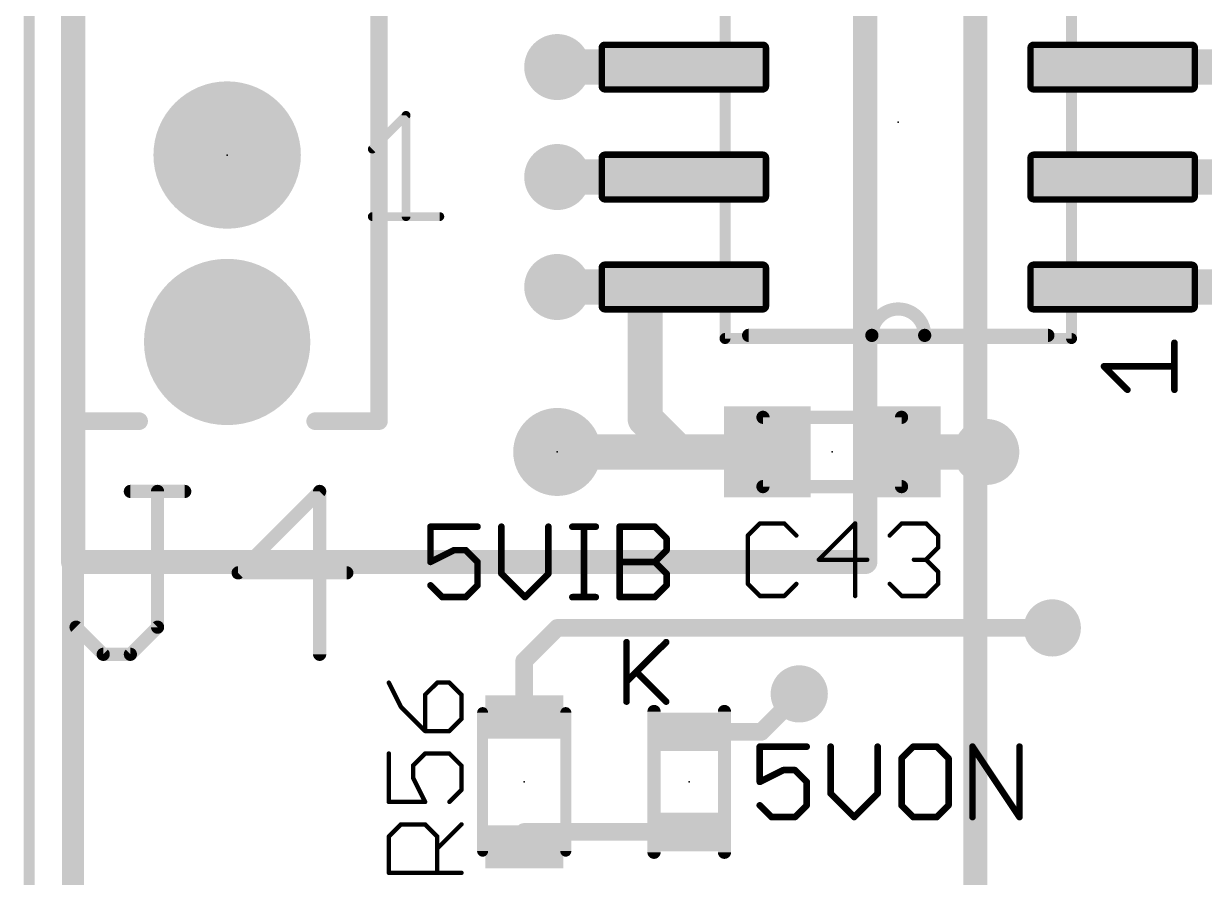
# Model space of a CAD drawing. Extents: x -19 to 124, y 0 to 88.
# Drawn here: x -0.06 to 13.57, y 50.97 to 60.83 of the extents above; entities that cross this region are included whole.
import ezdxf

# ---------------------------------------------------------------- set-up
doc = ezdxf.new("R2010")
doc.units = 0
for name, color, linetype in [('1', 12, 'CONTINUOUS'), ('15', 21, 'CONTINUOUS'), ('17', 110, 'CONTINUOUS'), ('18', 110, 'CONTINUOUS'), ('2', 110, 'CONTINUOUS'), ('20', 53, 'CONTINUOUS'), ('21', 253, 'CONTINUOUS'), ('23', 53, 'CONTINUOUS'), ('25', 253, 'CONTINUOUS')]:
    doc.layers.add(name, color=color, linetype=linetype)

# ---------------------------------------------------------------- blocks, each defined once
blk = doc.blocks.new('ROUNDP')
at = {"const_width": 0.5}
blk.add_lwpolyline([(0, -0.25, 1), (0, 0.25, 1), (0, -0.25)], format="xyb", dxfattribs=at)
blk = doc.blocks.new('RECT')
blk.add_solid([(-0.5, -0.5), (0.5, -0.5), (-0.5, 0.5), (0.5, 0.5)])
blk = doc.blocks.new('RECT315200X94400R25')
at = {"const_width": 0.0738}
blk.add_lwpolyline([(0.9481, -0.2213), (0.9481, 0.2213, 0.4142), (0.9113, 0.2581), (-0.9113, 0.2581, 0.4142), (-0.9481, 0.2213), (-0.9481, -0.2213, 0.4142), (-0.9113, -0.2581), (0.9113, -0.2581, 0.4142)], format="xyb", close=True, dxfattribs=at)
blk.add_solid([(-0.9297, -0.2397), (0.9297, -0.2397), (-0.9297, 0.2397), (0.9297, 0.2397)])
blk = doc.blocks.new('ROUNDV')
at = {"const_width": 0.5}
blk.add_lwpolyline([(0, -0.25, 1), (0, 0.25, 1), (0, -0.25)], format="xyb", dxfattribs=at)

msp = doc.modelspace()

# ---------------------------------------------------------------- linework, layer by layer
at = {"layer": '1'}
for points, const_width in [([(7.558, 60.325), (6.096, 60.325)], 0.4064), ([(12.508, 60.325), (13.97, 60.325)], 0.4064), ([(7.558, 59.055), (6.096, 59.055)], 0.4064), ([(12.508, 59.055), (13.97, 59.055)], 0.4064), ([(7.558, 57.785), (6.096, 57.785)], 0.4064), ([(7.112, 56.261), (7.112, 57.785)], 0.4064), ([(7.112, 57.785), (7.558, 57.785)], 0.4064), ([(12.508, 57.785), (13.97, 57.785)], 0.4064), ([(7.493, 55.88), (7.112, 56.261)], 0.4064), ([(7.62, 55.88), (6.096, 55.88)], 0.4064), ([(7.62, 55.88), (7.493, 55.88)], 0.4064), ([(8.521, 55.88), (7.62, 55.88)], 0.4064), ([(10.021, 55.88), (11.049, 55.88)], 0.4064), ([(5.715, 53.467), (6.096, 53.848)], 0.2032), ([(6.096, 53.848), (11.811, 53.848)], 0.2032), ([(5.715, 52.82), (5.715, 53.467)], 0.2032), ([(8.4519, 52.6479), (8.89, 53.086)], 0.2032), ([(7.62, 52.6479), (8.4519, 52.6479)], 0.2032), ([(5.715, 51.32), (5.715, 51.4922)], 0.2032), ([(5.715, 51.4922), (7.62, 51.4922)], 0.2032)]:
    msp.add_lwpolyline(points, dxfattribs=dict(at, const_width=const_width))
for points, const_width in [([(6.096, 60.4266, 1), (6.096, 60.2234)], 0.2032), ([(7.558, 60.2234, 1), (7.558, 60.4266)], 0.2032), ([(12.508, 60.4266, 1), (12.508, 60.2234)], 0.2032), ([(6.096, 59.1566, 1), (6.096, 58.9534)], 0.2032), ([(7.558, 58.9534, 1), (7.558, 59.1566)], 0.2032), ([(12.508, 59.1566, 1), (12.508, 58.9534)], 0.2032), ([(6.096, 57.8866, 1), (6.096, 57.6834)], 0.2032), ([(7.2136, 57.785, 1), (7.0104, 57.785)], 0.2032), ([(7.112, 57.8866, 1), (7.112, 57.6834)], 0.2032), ([(7.558, 57.6834, 1), (7.558, 57.8866)], 0.2032), ([(7.558, 57.6834, 1), (7.558, 57.8866)], 0.2032), ([(12.508, 57.8866, 1), (12.508, 57.6834)], 0.2032), ([(7.1838, 56.3328, 1), (7.0402, 56.1892)], 0.2032), ([(7.0104, 56.261, 1), (7.2136, 56.261)], 0.2032), ([(6.096, 55.9816, 1), (6.096, 55.7784)], 0.2032), ([(7.493, 55.9816, 1), (7.493, 55.7784)], 0.2032), ([(7.4212, 55.8082, 1), (7.5648, 55.9518)], 0.2032), ([(7.62, 55.9816, 1), (7.62, 55.7784)], 0.2032), ([(7.62, 55.7784, 1), (7.62, 55.9816)], 0.2032), ([(7.62, 55.7784, 1), (7.62, 55.9816)], 0.2032), ([(8.521, 55.7784, 1), (8.521, 55.9816)], 0.2032), ([(10.021, 55.9816, 1), (10.021, 55.7784)], 0.2032), ([(11.049, 55.7784, 1), (11.049, 55.9816)], 0.2032), ([(6.096, 53.8988, 1), (6.096, 53.7972)], 0.1016), ([(6.1319, 53.8121, 1), (6.0601, 53.8839)], 0.1016), ([(11.811, 53.7972, 1), (11.811, 53.8988)], 0.1016), ([(5.7658, 53.467, 1), (5.6642, 53.467)], 0.1016), ([(5.6791, 53.5029, 1), (5.7509, 53.4311)], 0.1016), ([(8.9259, 53.0501, 1), (8.8541, 53.1219)], 0.1016), ([(5.6642, 52.82, 1), (5.7658, 52.82)], 0.1016), ([(7.62, 52.6987, 1), (7.62, 52.5971)], 0.1016), ([(8.4519, 52.5971, 1), (8.4519, 52.6987)], 0.1016), ([(8.4159, 52.6838, 1), (8.4878, 52.6119)], 0.1016), ([(5.715, 51.543, 1), (5.715, 51.4413)], 0.1016), ([(5.7658, 51.4922, 1), (5.6642, 51.4922)], 0.1016), ([(7.62, 51.4413, 1), (7.62, 51.543)], 0.1016), ([(5.6642, 51.32, 1), (5.7658, 51.32)], 0.1016)]:
    msp.add_lwpolyline(points, format="xyb", dxfattribs=dict(at, const_width=const_width))
at = {"layer": '15', "const_width": 0.2794}
for points in [[(10.922, 69.85), (10.922, 50.8)], [(0.508, 63.5), (0.508, 54.61)], [(9.652, 54.61), (9.652, 63.5)], [(0.508, 54.61), (9.652, 54.61)]]:
    msp.add_lwpolyline(points, dxfattribs=at)
at = {"layer": '15', "const_width": 0.1397}
for points in [[(0.508, 54.6799, 1), (0.508, 54.5401)], [(0.4381, 54.61, 1), (0.5778, 54.61)], [(9.5822, 54.61, 1), (9.7219, 54.61)], [(9.652, 54.5401, 1), (9.652, 54.6799)]]:
    msp.add_lwpolyline(points, format="xyb", dxfattribs=at)
at = {"layer": '2', "const_width": 0.254}
msp.add_lwpolyline([(0.508, 82.042), (0.508, 0.508)], dxfattribs=at)
at = {"layer": '20', "const_width": 0.127}
msp.add_lwpolyline([(0, 82.55), (0, 0)], dxfattribs=at)
at = {"layer": '21'}
for points, const_width in [([(0.5334, 74.8792), (0.5334, 56.2356)], 0.2032), ([(4.0386, 56.2356), (4.0386, 62.9666)], 0.2032), ([(8.033, 57.19), (8.033, 62.19)], 0.127), ([(12.033, 57.19), (12.033, 62.19)], 0.127), ([(3.9614, 59.3774), (4.3512, 59.7672)], 0.1016), ([(4.3512, 59.7672), (4.3512, 58.5978)], 0.1016), ([(3.9614, 58.5978), (4.741, 58.5978)], 0.1016), ([(12.033, 57.19), (8.033, 57.19)], 0.127), ([(8.3058, 57.2262), (9.7282, 57.2262)], 0.1524), ([(9.7282, 57.2262), (10.3378, 57.2262)], 0.1524), ([(10.3378, 57.2262), (11.7602, 57.2262)], 0.1524), ([(13.2207, 56.5981), (13.2207, 57.1405)], 0.0762), ([(12.6784, 56.5981), (12.4072, 56.8693)], 0.0762), ([(12.4072, 56.8693), (13.2207, 56.8693)], 0.0762), ([(0.5334, 56.2356), (1.27, 56.2356)], 0.2032), ([(3.302, 56.2356), (4.0386, 56.2356)], 0.2032), ([(10.071, 56.28), (8.471, 56.28)], 0.1524), ([(8.471, 56.28), (8.471, 55.48)], 0.1524), ([(10.071, 55.48), (10.071, 56.28)], 0.1524), ([(8.471, 55.48), (10.071, 55.48)], 0.1524), ([(6.8961, 53.6835), (6.8961, 52.9971)], 0.0762), ([(6.8961, 53.2259), (7.3537, 53.6835)], 0.0762), ([(7.0105, 53.3403), (7.3537, 52.9971)], 0.0762), ([(5.235, 52.87), (5.235, 51.27)], 0.127), ([(6.195, 51.27), (6.195, 52.87)], 0.127), ([(7.2136, 52.8828), (7.2136, 51.2572)], 0.1524), ([(8.0264, 51.2572), (8.0264, 52.8828)], 0.1524)]:
    msp.add_lwpolyline(points, dxfattribs=dict(at, const_width=const_width))
for points, const_width in [([(4.3766, 59.7672, 1), (4.3258, 59.7672)], 0.0508), ([(4.3692, 59.7492, 1), (4.3332, 59.7852)], 0.0508), ([(3.9434, 59.3954, 1), (3.9794, 59.3594)], 0.0508), ([(3.9614, 58.6232, 1), (3.9614, 58.5724)], 0.0508), ([(4.3258, 58.5978, 1), (4.3766, 58.5978)], 0.0508), ([(4.741, 58.5724, 1), (4.741, 58.6232)], 0.0508), ([(10.3378, 57.2262, 1), (9.7282, 57.2262)], 0.1524), ([(8.033, 57.2218, 1), (8.033, 57.1583)], 0.0635), ([(8.3058, 57.2643, 1), (8.3058, 57.1881)], 0.0762), ([(9.7282, 57.2643, 1), (9.7282, 57.1881)], 0.0762), ([(9.6901, 57.2262, 1), (9.7663, 57.2262)], 0.0762), ([(9.7282, 57.1881, 1), (9.7282, 57.2643)], 0.0762), ([(10.3378, 57.2643, 1), (10.3378, 57.1881)], 0.0762), ([(10.2997, 57.2262, 1), (10.3759, 57.2262)], 0.0762), ([(10.3378, 57.1881, 1), (10.3378, 57.2643)], 0.0762), ([(11.7602, 57.1881, 1), (11.7602, 57.2643)], 0.0762), ([(12.033, 57.1583, 1), (12.033, 57.2218)], 0.0635), ([(8.0013, 57.19, 1), (8.0648, 57.19)], 0.0635), ([(12.0013, 57.19, 1), (12.0648, 57.19)], 0.0635), ([(13.2398, 57.1405, 1), (13.2017, 57.1405)], 0.0381), ([(12.4207, 56.8828, 1), (12.3937, 56.8558)], 0.0381), ([(12.4072, 56.8883, 1), (12.4072, 56.8502)], 0.0381), ([(13.2207, 56.8502, 1), (13.2207, 56.8883)], 0.0381), ([(12.6649, 56.5847, 1), (12.6918, 56.6116)], 0.0381), ([(13.2017, 56.5981, 1), (13.2398, 56.5981)], 0.0381), ([(0.5334, 56.2864, 1), (0.5334, 56.1848)], 0.1016), ([(1.27, 56.1848, 1), (1.27, 56.2864)], 0.1016), ([(3.302, 56.2864, 1), (3.302, 56.1848)], 0.1016), ([(4.0386, 56.1848, 1), (4.0386, 56.2864)], 0.1016), ([(8.471, 56.3181, 1), (8.471, 56.2419)], 0.0762), ([(8.5091, 56.28, 1), (8.4329, 56.28)], 0.0762), ([(10.1091, 56.28, 1), (10.0329, 56.28)], 0.0762), ([(10.071, 56.2419, 1), (10.071, 56.3181)], 0.0762), ([(0.4826, 56.2356, 1), (0.5842, 56.2356)], 0.1016), ([(3.9878, 56.2356, 1), (4.0894, 56.2356)], 0.1016), ([(8.471, 55.5181, 1), (8.471, 55.4419)], 0.0762), ([(8.4329, 55.48, 1), (8.5091, 55.48)], 0.0762), ([(10.0329, 55.48, 1), (10.1091, 55.48)], 0.0762), ([(10.071, 55.4419, 1), (10.071, 55.5181)], 0.0762), ([(6.9152, 53.6835, 1), (6.8771, 53.6835)], 0.0381), ([(7.3672, 53.67, 1), (7.3402, 53.697)], 0.0381), ([(7.024, 53.3538, 1), (6.997, 53.3268)], 0.0381), ([(6.8826, 53.2394, 1), (6.9096, 53.2124)], 0.0381), ([(7.3402, 52.9836, 1), (7.3672, 53.0106)], 0.0381), ([(5.2668, 52.87, 1), (5.2033, 52.87)], 0.0635), ([(6.2268, 52.87, 1), (6.1633, 52.87)], 0.0635), ([(6.8771, 52.9971, 1), (6.9152, 52.9971)], 0.0381), ([(7.2517, 52.8828, 1), (7.1755, 52.8828)], 0.0762), ([(8.0645, 52.8828, 1), (7.9883, 52.8828)], 0.0762), ([(5.2033, 51.27, 1), (5.2668, 51.27)], 0.0635), ([(6.1633, 51.27, 1), (6.2268, 51.27)], 0.0635), ([(7.1755, 51.2572, 1), (7.2517, 51.2572)], 0.0762), ([(7.9883, 51.2572, 1), (8.0645, 51.2572)], 0.0762)]:
    msp.add_lwpolyline(points, format="xyb", dxfattribs=dict(at, const_width=const_width))
at = {"layer": '23'}
for p in [(10.033, 59.69), (2.286, 59.309), (6.096, 55.88), (9.271, 55.88), (5.715, 52.07), (7.62, 52.07)]:
    msp.add_point(p, dxfattribs=at)
at = {"layer": '25'}
for points, const_width in [([(1.169, 55.4244), (1.7961, 55.4244)], 0.1524), ([(1.4826, 53.8567), (1.4826, 55.4244)], 0.1524), ([(3.3536, 55.4244), (2.413, 54.4838)], 0.1524), ([(3.3536, 53.5432), (3.3536, 55.4244)], 0.1524), ([(8.437, 55.0552), (8.2971, 54.9154)], 0.0508), ([(8.7166, 55.0552), (8.437, 55.0552)], 0.0508), ([(8.8564, 54.9154), (8.7166, 55.0552)], 0.0508), ([(9.5352, 55.0552), (9.1157, 54.6358)], 0.0508), ([(9.5352, 54.2163), (9.5352, 55.0552)], 0.0508), ([(9.9343, 54.9154), (10.0741, 55.0552)], 0.0508), ([(10.0741, 55.0552), (10.3537, 55.0552)], 0.0508), ([(10.3537, 55.0552), (10.4936, 54.9154)], 0.0508), ([(5.1757, 55.0171), (4.6334, 55.0171)], 0.0762), ([(4.6334, 55.0171), (4.6334, 54.6103)], 0.0762), ([(5.452, 55.0171), (5.452, 54.4748)], 0.0762), ([(5.9943, 54.4748), (5.9943, 55.0171)], 0.0762), ([(6.2705, 55.0171), (6.5417, 55.0171)], 0.0762), ([(6.4061, 54.2036), (6.4061, 55.0171)], 0.0762), ([(6.8162, 54.2036), (6.8162, 55.0171)], 0.0762), ([(6.8162, 55.0171), (7.223, 55.0171)], 0.0762), ([(7.223, 55.0171), (7.3586, 54.8815)], 0.0762), ([(8.2971, 54.9154), (8.2971, 54.3561)], 0.0508), ([(10.4936, 54.9154), (10.4936, 54.7756)], 0.0508), ([(7.3586, 54.8815), (7.3586, 54.7459)], 0.0762), ([(10.4936, 54.7756), (10.3537, 54.6358)], 0.0508), ([(4.6334, 54.6103), (4.9045, 54.7459)], 0.0762), ([(4.9045, 54.7459), (5.0401, 54.7459)], 0.0762), ([(5.0401, 54.7459), (5.1757, 54.6103)], 0.0762), ([(7.3586, 54.7459), (7.223, 54.6103)], 0.0762), ([(9.1157, 54.6358), (9.675, 54.6358)], 0.0508), ([(10.3537, 54.6358), (10.2139, 54.6358)], 0.0508), ([(10.3537, 54.6358), (10.4936, 54.4959)], 0.0508), ([(2.413, 54.4838), (3.6671, 54.4838)], 0.1524), ([(5.1757, 54.6103), (5.1757, 54.3392)], 0.0762), ([(6.8162, 54.6103), (7.223, 54.6103)], 0.0762), ([(7.223, 54.6103), (7.3586, 54.4748)], 0.0762), ([(10.4936, 54.4959), (10.4936, 54.3561)], 0.0508), ([(5.452, 54.4748), (5.7231, 54.2036)], 0.0762), ([(5.7231, 54.2036), (5.9943, 54.4748)], 0.0762), ([(7.3586, 54.4748), (7.3586, 54.3392)], 0.0762), ([(4.769, 54.2036), (4.6334, 54.3392)], 0.0762), ([(5.1757, 54.3392), (5.0401, 54.2036)], 0.0762), ([(7.3586, 54.3392), (7.223, 54.2036)], 0.0762), ([(8.2971, 54.3561), (8.437, 54.2163)], 0.0508), ([(8.7166, 54.2163), (8.8564, 54.3561)], 0.0508), ([(10.0741, 54.2163), (9.9343, 54.3561)], 0.0508), ([(10.4936, 54.3561), (10.3537, 54.2163)], 0.0508), ([(5.0401, 54.2036), (4.769, 54.2036)], 0.0762), ([(6.2705, 54.2036), (6.5417, 54.2036)], 0.0762), ([(7.223, 54.2036), (6.8162, 54.2036)], 0.0762), ([(8.437, 54.2163), (8.7166, 54.2163)], 0.0508), ([(10.3537, 54.2163), (10.0741, 54.2163)], 0.0508), ([(0.542, 53.8567), (0.8555, 53.5432)], 0.1524), ([(1.169, 53.5432), (1.4826, 53.8567)], 0.1524), ([(0.8555, 53.5432), (1.169, 53.5432)], 0.1524), ([(4.1522, 53.2164), (4.292, 52.9367)], 0.0508), ([(4.7115, 53.2164), (4.5716, 53.0765)], 0.0508), ([(4.8513, 53.2164), (4.7115, 53.2164)], 0.0508), ([(4.9911, 53.0765), (4.8513, 53.2164)], 0.0508), ([(4.5716, 53.0765), (4.5716, 52.6571)], 0.0508), ([(4.9911, 52.7969), (4.9911, 53.0765)], 0.0508), ([(4.292, 52.9367), (4.5716, 52.6571)], 0.0508), ([(4.8513, 52.6571), (4.9911, 52.7969)], 0.0508), ([(4.5716, 52.6571), (4.8513, 52.6571)], 0.0508), ([(8.9763, 52.4771), (8.4339, 52.4771)], 0.0762), ([(8.4339, 52.4771), (8.4339, 52.0703)], 0.0762), ([(9.2525, 52.4771), (9.2525, 51.9348)], 0.0762), ([(9.7949, 51.9348), (9.7949, 52.4771)], 0.0762), ([(10.2067, 52.4771), (10.0711, 52.3415)], 0.0762), ([(10.4778, 52.4771), (10.2067, 52.4771)], 0.0762), ([(10.6134, 52.3415), (10.4778, 52.4771)], 0.0762), ([(10.8897, 51.6636), (10.8897, 52.4771)], 0.0762), ([(10.8897, 52.4771), (11.432, 51.6636)], 0.0762), ([(11.432, 51.6636), (11.432, 52.4771)], 0.0762), ([(4.1522, 52.3978), (4.1522, 51.8385)], 0.0508), ([(4.4318, 52.258), (4.5716, 52.3978)], 0.0508), ([(4.5716, 52.3978), (4.8513, 52.3978)], 0.0508), ([(4.8513, 52.3978), (4.9911, 52.258)], 0.0508), ([(10.0711, 52.3415), (10.0711, 51.7992)], 0.0762), ([(10.6134, 51.7992), (10.6134, 52.3415)], 0.0762), ([(4.4318, 52.1181), (4.4318, 52.258)], 0.0508), ([(4.9911, 52.258), (4.9911, 51.9783)], 0.0508), ([(8.4339, 52.0703), (8.7051, 52.2059)], 0.0762), ([(8.7051, 52.2059), (8.8407, 52.2059)], 0.0762), ([(8.8407, 52.2059), (8.9763, 52.0703)], 0.0762), ([(4.5716, 51.8385), (4.4318, 52.1181)], 0.0508), ([(8.9763, 52.0703), (8.9763, 51.7992)], 0.0762), ([(4.9911, 51.9783), (4.8513, 51.8385)], 0.0508), ([(9.2525, 51.9348), (9.5237, 51.6636)], 0.0762), ([(9.5237, 51.6636), (9.7949, 51.9348)], 0.0762), ([(4.1522, 51.8385), (4.5716, 51.8385)], 0.0508), ([(8.5695, 51.6636), (8.4339, 51.7992)], 0.0762), ([(8.9763, 51.7992), (8.8407, 51.6636)], 0.0762), ([(10.0711, 51.7992), (10.2067, 51.6636)], 0.0762), ([(10.4778, 51.6636), (10.6134, 51.7992)], 0.0762), ([(8.8407, 51.6636), (8.5695, 51.6636)], 0.0762), ([(10.2067, 51.6636), (10.4778, 51.6636)], 0.0762), ([(4.1522, 51.4394), (4.292, 51.5792)], 0.0508), ([(4.292, 51.5792), (4.5716, 51.5792)], 0.0508), ([(4.5716, 51.5792), (4.7115, 51.4394)], 0.0508), ([(4.7115, 51.2996), (4.9911, 51.5792)], 0.0508), ([(4.1522, 51.0199), (4.1522, 51.4394)], 0.0508), ([(4.7115, 51.4394), (4.7115, 51.0199)], 0.0508), ([(4.9911, 51.0199), (4.1522, 51.0199)], 0.0508)]:
    msp.add_lwpolyline(points, dxfattribs=dict(at, const_width=const_width))
for points, const_width in [([(1.169, 55.4625, 1), (1.169, 55.3863)], 0.0762), ([(1.5207, 55.4244, 1), (1.4445, 55.4244)], 0.0762), ([(1.7961, 55.3863, 1), (1.7961, 55.4625)], 0.0762), ([(3.3917, 55.4244, 1), (3.3155, 55.4244)], 0.0762), ([(3.3805, 55.3975, 1), (3.3267, 55.4513)], 0.0762), ([(8.437, 55.0679, 1), (8.437, 55.0425)], 0.0254), ([(8.4459, 55.0462, 1), (8.428, 55.0642)], 0.0254), ([(8.7256, 55.0642, 1), (8.7076, 55.0462)], 0.0254), ([(8.7166, 55.0425, 1), (8.7166, 55.0679)], 0.0254), ([(9.5479, 55.0552, 1), (9.5225, 55.0552)], 0.0254), ([(9.5441, 55.0462, 1), (9.5262, 55.0642)], 0.0254), ([(10.0741, 55.0679, 1), (10.0741, 55.0425)], 0.0254), ([(10.0831, 55.0462, 1), (10.0651, 55.0642)], 0.0254), ([(10.3627, 55.0642, 1), (10.3448, 55.0462)], 0.0254), ([(10.3537, 55.0425, 1), (10.3537, 55.0679)], 0.0254), ([(4.6524, 55.0171, 1), (4.6143, 55.0171)], 0.0381), ([(4.6334, 55.0361, 1), (4.6334, 54.998)], 0.0381), ([(5.1757, 54.998, 1), (5.1757, 55.0361)], 0.0381), ([(5.471, 55.0171, 1), (5.4329, 55.0171)], 0.0381), ([(6.0133, 55.0171, 1), (5.9752, 55.0171)], 0.0381), ([(6.2705, 55.0361, 1), (6.2705, 54.998)], 0.0381), ([(6.4252, 55.0171, 1), (6.3871, 55.0171)], 0.0381), ([(6.5417, 54.998, 1), (6.5417, 55.0361)], 0.0381), ([(6.8162, 55.0361, 1), (6.8162, 54.998)], 0.0381), ([(6.8353, 55.0171, 1), (6.7972, 55.0171)], 0.0381), ([(7.2365, 55.0306, 1), (7.2095, 55.0036)], 0.0381), ([(7.223, 54.998, 1), (7.223, 55.0361)], 0.0381), ([(8.3098, 54.9154, 1), (8.2844, 54.9154)], 0.0254), ([(8.2882, 54.9244, 1), (8.3061, 54.9064)], 0.0254), ([(8.8474, 54.9064, 1), (8.8654, 54.9244)], 0.0254), ([(9.9253, 54.9244, 1), (9.9433, 54.9064)], 0.0254), ([(10.5063, 54.9154, 1), (10.4809, 54.9154)], 0.0254), ([(10.4846, 54.9064, 1), (10.5025, 54.9244)], 0.0254), ([(7.3776, 54.8815, 1), (7.3395, 54.8815)], 0.0381), ([(7.3451, 54.868, 1), (7.372, 54.895)], 0.0381), ([(10.5025, 54.7666, 1), (10.4846, 54.7846)], 0.0254), ([(4.9045, 54.765, 1), (4.9045, 54.7269)], 0.0381), ([(4.9131, 54.7289, 1), (4.896, 54.763)], 0.0381), ([(5.0536, 54.7594, 1), (5.0266, 54.7325)], 0.0381), ([(5.0401, 54.7269, 1), (5.0401, 54.765)], 0.0381), ([(7.3395, 54.7459, 1), (7.3776, 54.7459)], 0.0381), ([(7.372, 54.7325, 1), (7.3451, 54.7594)], 0.0381), ([(9.1157, 54.6485, 1), (9.1157, 54.6231)], 0.0254), ([(9.1067, 54.6447, 1), (9.1247, 54.6268)], 0.0254), ([(9.675, 54.6231, 1), (9.675, 54.6485)], 0.0254), ([(10.2139, 54.6485, 1), (10.2139, 54.6231)], 0.0254), ([(10.3627, 54.6447, 1), (10.3448, 54.6268)], 0.0254), ([(10.3448, 54.6447, 1), (10.3627, 54.6268)], 0.0254), ([(10.3537, 54.6231, 1), (10.3537, 54.6485)], 0.0254), ([(10.4809, 54.7756, 1), (10.5063, 54.7756)], 0.0254), ([(2.413, 54.5219, 1), (2.413, 54.4457)], 0.0762), ([(2.3861, 54.5107, 1), (2.4399, 54.4569)], 0.0762), ([(3.6671, 54.4457, 1), (3.6671, 54.5219)], 0.0762), ([(4.6249, 54.6274, 1), (4.6419, 54.5933)], 0.0381), ([(4.6143, 54.6103, 1), (4.6524, 54.6103)], 0.0381), ([(5.1947, 54.6103, 1), (5.1566, 54.6103)], 0.0381), ([(5.1622, 54.5969, 1), (5.1892, 54.6238)], 0.0381), ([(6.8162, 54.6294, 1), (6.8162, 54.5913)], 0.0381), ([(7.2365, 54.6238, 1), (7.2095, 54.5969)], 0.0381), ([(7.2095, 54.6238, 1), (7.2365, 54.5969)], 0.0381), ([(7.223, 54.5913, 1), (7.223, 54.6294)], 0.0381), ([(10.5063, 54.4959, 1), (10.4809, 54.4959)], 0.0254), ([(5.4654, 54.4882, 1), (5.4385, 54.4613)], 0.0381), ([(5.4329, 54.4748, 1), (5.471, 54.4748)], 0.0381), ([(5.9752, 54.4748, 1), (6.0133, 54.4748)], 0.0381), ([(6.0077, 54.4613, 1), (5.9808, 54.4882)], 0.0381), ([(7.3776, 54.4748, 1), (7.3395, 54.4748)], 0.0381), ([(7.3451, 54.4613, 1), (7.372, 54.4882)], 0.0381), ([(10.4846, 54.487, 1), (10.5025, 54.5049)], 0.0254), ([(4.6468, 54.3527, 1), (4.6199, 54.3257)], 0.0381), ([(5.1566, 54.3392, 1), (5.1947, 54.3392)], 0.0381), ([(5.1892, 54.3257, 1), (5.1622, 54.3527)], 0.0381), ([(7.3395, 54.3392, 1), (7.3776, 54.3392)], 0.0381), ([(7.372, 54.3257, 1), (7.3451, 54.3527)], 0.0381), ([(8.2844, 54.3561, 1), (8.3098, 54.3561)], 0.0254), ([(8.3061, 54.3651, 1), (8.2882, 54.3471)], 0.0254), ([(8.8654, 54.3471, 1), (8.8474, 54.3651)], 0.0254), ([(9.9433, 54.3651, 1), (9.9253, 54.3471)], 0.0254), ([(10.4809, 54.3561, 1), (10.5063, 54.3561)], 0.0254), ([(10.5025, 54.3471, 1), (10.4846, 54.3651)], 0.0254), ([(4.769, 54.2227, 1), (4.769, 54.1846)], 0.0381), ([(4.7555, 54.1901, 1), (4.7824, 54.2171)], 0.0381), ([(5.0266, 54.2171, 1), (5.0536, 54.1901)], 0.0381), ([(5.0401, 54.1846, 1), (5.0401, 54.2227)], 0.0381), ([(5.7096, 54.2171, 1), (5.7366, 54.1901)], 0.0381), ([(5.7096, 54.1901, 1), (5.7366, 54.2171)], 0.0381), ([(6.2705, 54.2227, 1), (6.2705, 54.1846)], 0.0381), ([(6.3871, 54.2036, 1), (6.4252, 54.2036)], 0.0381), ([(6.5417, 54.1846, 1), (6.5417, 54.2227)], 0.0381), ([(6.8162, 54.2227, 1), (6.8162, 54.1846)], 0.0381), ([(6.7972, 54.2036, 1), (6.8353, 54.2036)], 0.0381), ([(7.2095, 54.2171, 1), (7.2365, 54.1901)], 0.0381), ([(7.223, 54.1846, 1), (7.223, 54.2227)], 0.0381), ([(8.437, 54.229, 1), (8.437, 54.2036)], 0.0254), ([(8.428, 54.2073, 1), (8.4459, 54.2253)], 0.0254), ([(8.7076, 54.2253, 1), (8.7256, 54.2073)], 0.0254), ([(8.7166, 54.2036, 1), (8.7166, 54.229)], 0.0254), ([(9.5225, 54.2163, 1), (9.5479, 54.2163)], 0.0254), ([(10.0741, 54.229, 1), (10.0741, 54.2036)], 0.0254), ([(10.0651, 54.2073, 1), (10.0831, 54.2253)], 0.0254), ([(10.3448, 54.2253, 1), (10.3627, 54.2073)], 0.0254), ([(10.3537, 54.2036, 1), (10.3537, 54.229)], 0.0254), ([(0.5689, 53.8837, 1), (0.515, 53.8298)], 0.0762), ([(1.4445, 53.8567, 1), (1.5207, 53.8567)], 0.0762), ([(1.5095, 53.8298, 1), (1.4556, 53.8837)], 0.0762), ([(0.8555, 53.5813, 1), (0.8555, 53.5051)], 0.0762), ([(0.8286, 53.5163, 1), (0.8824, 53.5701)], 0.0762), ([(1.1421, 53.5701, 1), (1.196, 53.5163)], 0.0762), ([(1.169, 53.5051, 1), (1.169, 53.5813)], 0.0762), ([(3.3155, 53.5432, 1), (3.3917, 53.5432)], 0.0762), ([(4.1635, 53.222, 1), (4.1408, 53.2107)], 0.0254), ([(4.7115, 53.2291, 1), (4.7115, 53.2037)], 0.0254), ([(4.7204, 53.2074, 1), (4.7025, 53.2253)], 0.0254), ([(4.8603, 53.2253, 1), (4.8423, 53.2074)], 0.0254), ([(4.8513, 53.2037, 1), (4.8513, 53.2291)], 0.0254), ([(4.5843, 53.0765, 1), (4.5589, 53.0765)], 0.0254), ([(4.5627, 53.0855, 1), (4.5806, 53.0676)], 0.0254), ([(5.0038, 53.0765, 1), (4.9784, 53.0765)], 0.0254), ([(4.9821, 53.0676, 1), (5.0001, 53.0855)], 0.0254), ([(4.301, 52.9457, 1), (4.283, 52.9277)], 0.0254), ([(4.2806, 52.931, 1), (4.3034, 52.9424)], 0.0254), ([(4.9784, 52.7969, 1), (5.0038, 52.7969)], 0.0254), ([(5.0001, 52.7879, 1), (4.9821, 52.8059)], 0.0254), ([(4.5716, 52.6698, 1), (4.5716, 52.6444)], 0.0254), ([(4.5589, 52.6571, 1), (4.5843, 52.6571)], 0.0254), ([(4.5627, 52.6481, 1), (4.5806, 52.6661)], 0.0254), ([(4.8423, 52.6661, 1), (4.8603, 52.6481)], 0.0254), ([(4.8513, 52.6444, 1), (4.8513, 52.6698)], 0.0254), ([(8.453, 52.4771, 1), (8.4149, 52.4771)], 0.0381), ([(8.4339, 52.4961, 1), (8.4339, 52.458)], 0.0381), ([(8.9763, 52.458, 1), (8.9763, 52.4961)], 0.0381), ([(9.2716, 52.4771, 1), (9.2335, 52.4771)], 0.0381), ([(9.8139, 52.4771, 1), (9.7758, 52.4771)], 0.0381), ([(10.2067, 52.4961, 1), (10.2067, 52.458)], 0.0381), ([(10.2202, 52.4636, 1), (10.1932, 52.4906)], 0.0381), ([(10.4913, 52.4906, 1), (10.4644, 52.4636)], 0.0381), ([(10.4778, 52.458, 1), (10.4778, 52.4961)], 0.0381), ([(10.9087, 52.4771, 1), (10.8706, 52.4771)], 0.0381), ([(10.9055, 52.4877, 1), (10.8738, 52.4665)], 0.0381), ([(11.4511, 52.4771, 1), (11.413, 52.4771)], 0.0381), ([(4.1649, 52.3978, 1), (4.1395, 52.3978)], 0.0254), ([(4.5716, 52.4105, 1), (4.5716, 52.3851)], 0.0254), ([(4.5806, 52.3888, 1), (4.5627, 52.4068)], 0.0254), ([(4.8603, 52.4068, 1), (4.8423, 52.3888)], 0.0254), ([(4.8513, 52.3851, 1), (4.8513, 52.4105)], 0.0254), ([(10.0902, 52.3415, 1), (10.0521, 52.3415)], 0.0381), ([(10.0576, 52.355, 1), (10.0846, 52.328)], 0.0381), ([(10.6325, 52.3415, 1), (10.5944, 52.3415)], 0.0381), ([(10.6, 52.328, 1), (10.6269, 52.355)], 0.0381), ([(4.4445, 52.258, 1), (4.4191, 52.258)], 0.0254), ([(4.4228, 52.2669, 1), (4.4408, 52.249)], 0.0254), ([(5.0038, 52.258, 1), (4.9784, 52.258)], 0.0254), ([(4.9821, 52.249, 1), (5.0001, 52.2669)], 0.0254), ([(8.7051, 52.225, 1), (8.7051, 52.1869)], 0.0381), ([(8.7136, 52.1889, 1), (8.6966, 52.223)], 0.0381), ([(8.8542, 52.2194, 1), (8.8272, 52.1925)], 0.0381), ([(8.8407, 52.1869, 1), (8.8407, 52.225)], 0.0381), ([(4.4191, 52.1181, 1), (4.4445, 52.1181)], 0.0254), ([(4.4432, 52.1238, 1), (4.4205, 52.1125)], 0.0254), ([(8.4254, 52.0874, 1), (8.4425, 52.0533)], 0.0381), ([(8.4149, 52.0703, 1), (8.453, 52.0703)], 0.0381), ([(8.9953, 52.0703, 1), (8.9572, 52.0703)], 0.0381), ([(8.9628, 52.0569, 1), (8.9897, 52.0838)], 0.0381), ([(4.9784, 51.9783, 1), (5.0038, 51.9783)], 0.0254), ([(5.0001, 51.9693, 1), (4.9821, 51.9873)], 0.0254), ([(9.2335, 51.9348, 1), (9.2716, 51.9348)], 0.0381), ([(9.266, 51.9482, 1), (9.2391, 51.9213)], 0.0381), ([(9.7758, 51.9348, 1), (9.8139, 51.9348)], 0.0381), ([(9.8083, 51.9213, 1), (9.7814, 51.9482)], 0.0381), ([(4.1522, 51.8512, 1), (4.1522, 51.8258)], 0.0254), ([(4.1395, 51.8385, 1), (4.1649, 51.8385)], 0.0254), ([(4.5603, 51.8328, 1), (4.583, 51.8442)], 0.0254), ([(4.5716, 51.8258, 1), (4.5716, 51.8512)], 0.0254), ([(4.8423, 51.8475, 1), (4.8603, 51.8295)], 0.0254), ([(8.4474, 51.8127, 1), (8.4205, 51.7857)], 0.0381), ([(8.9572, 51.7992, 1), (8.9953, 51.7992)], 0.0381), ([(8.9897, 51.7857, 1), (8.9628, 51.8127)], 0.0381), ([(10.0846, 51.8127, 1), (10.0576, 51.7857)], 0.0381), ([(10.0521, 51.7992, 1), (10.0902, 51.7992)], 0.0381), ([(10.5944, 51.7992, 1), (10.6325, 51.7992)], 0.0381), ([(10.6269, 51.7857, 1), (10.6, 51.8127)], 0.0381), ([(8.5695, 51.6827, 1), (8.5695, 51.6446)], 0.0381), ([(8.5561, 51.6501, 1), (8.583, 51.6771)], 0.0381), ([(8.8272, 51.6771, 1), (8.8542, 51.6501)], 0.0381), ([(8.8407, 51.6446, 1), (8.8407, 51.6827)], 0.0381), ([(9.5102, 51.6771, 1), (9.5372, 51.6501)], 0.0381), ([(9.5102, 51.6501, 1), (9.5372, 51.6771)], 0.0381), ([(10.2067, 51.6827, 1), (10.2067, 51.6446)], 0.0381), ([(10.1932, 51.6501, 1), (10.2202, 51.6771)], 0.0381), ([(10.4644, 51.6771, 1), (10.4913, 51.6501)], 0.0381), ([(10.4778, 51.6446, 1), (10.4778, 51.6827)], 0.0381), ([(10.8706, 51.6636, 1), (10.9087, 51.6636)], 0.0381), ([(11.413, 51.6636, 1), (11.4511, 51.6636)], 0.0381), ([(11.4162, 51.653, 1), (11.4479, 51.6742)], 0.0381), ([(4.292, 51.5919, 1), (4.292, 51.5665)], 0.0254), ([(4.301, 51.5702, 1), (4.283, 51.5882)], 0.0254), ([(4.5806, 51.5882, 1), (4.5627, 51.5702)], 0.0254), ([(4.5716, 51.5665, 1), (4.5716, 51.5919)], 0.0254), ([(5.0001, 51.5702, 1), (4.9821, 51.5882)], 0.0254), ([(4.1649, 51.4394, 1), (4.1395, 51.4394)], 0.0254), ([(4.1432, 51.4484, 1), (4.1612, 51.4304)], 0.0254), ([(4.7242, 51.4394, 1), (4.6988, 51.4394)], 0.0254), ([(4.7025, 51.4304, 1), (4.7204, 51.4484)], 0.0254), ([(4.7025, 51.3085, 1), (4.7204, 51.2906)], 0.0254), ([(4.1522, 51.0326, 1), (4.1522, 51.0072)], 0.0254), ([(4.1395, 51.0199, 1), (4.1649, 51.0199)], 0.0254), ([(4.6988, 51.0199, 1), (4.7242, 51.0199)], 0.0254), ([(4.9911, 51.0072, 1), (4.9911, 51.0326)], 0.0254)]:
    msp.add_lwpolyline(points, format="xyb", dxfattribs=dict(at, const_width=const_width))

# ---------------------------------------------------------------- block references
at = {"layer": '1', "rotation": 180}
for p in [(7.558, 60.325), (12.508, 60.325), (7.558, 59.055), (12.508, 59.055), (7.558, 57.785), (12.508, 57.785)]:
    msp.add_blockref('RECT315200X94400R25', p, dxfattribs=at)
at = {"layer": '1', "yscale": 1.05}
for p in [(8.521, 55.88), (10.021, 55.88)]:
    msp.add_blockref('RECT', p, dxfattribs=at)
at = {"layer": '1'}
for p, xscale, yscale, rotation in [((5.715, 52.82), 0.5, 0.9, 90), ((7.62, 52.6479), 0.4445, 0.7112, 270), ((7.62, 51.4922), 0.4445, 0.7112, 270), ((5.715, 51.32), 0.5, 0.9, 90)]:
    msp.add_blockref('RECT', p, dxfattribs=dict(at, xscale=xscale, yscale=yscale, rotation=rotation))
at = {"layer": '17', "rotation": 90}
for p, xscale, yscale in [((2.286, 59.309), 1.7018, 1.7018), ((2.286, 59.309), 1.7018, 1.7018), ((2.286, 59.309), 1.7018, 1.7018), ((2.286, 59.309), 1.7018, 1.7018), ((2.286, 57.15), 1.9202, 1.9202), ((2.286, 57.15), 1.9202, 1.9202), ((2.286, 57.15), 1.9202, 1.9202), ((2.286, 57.15), 1.9202, 1.9202)]:
    msp.add_blockref('ROUNDP', p, dxfattribs=dict(at, xscale=xscale, yscale=yscale))
at = {"layer": '17', "xscale": 1.016, "yscale": 1.016}
msp.add_blockref('ROUNDP', (6.096, 55.88), dxfattribs=at)
msp.add_blockref('ROUNDP', (6.096, 55.88), dxfattribs=at)
msp.add_blockref('ROUNDP', (6.096, 55.88), dxfattribs=at)
msp.add_blockref('ROUNDP', (6.096, 55.88), dxfattribs=at)
at = {"layer": '18'}
for p, xscale, yscale in [((6.096, 60.325), 0.762, 0.762), ((6.096, 60.325), 0.762, 0.762), ((6.096, 59.055), 0.762, 0.762), ((6.096, 59.055), 0.762, 0.762), ((6.096, 57.785), 0.762, 0.762), ((6.096, 57.785), 0.762, 0.762), ((11.049, 55.88), 0.762, 0.762), ((11.049, 55.88), 0.762, 0.762), ((11.811, 53.848), 0.6604, 0.6604), ((11.811, 53.848), 0.6604, 0.6604), ((8.89, 53.086), 0.6604, 0.6604), ((8.89, 53.086), 0.6604, 0.6604)]:
    msp.add_blockref('ROUNDV', p, dxfattribs=dict(at, xscale=xscale, yscale=yscale))

doc.saveas('drawing.dxf')
